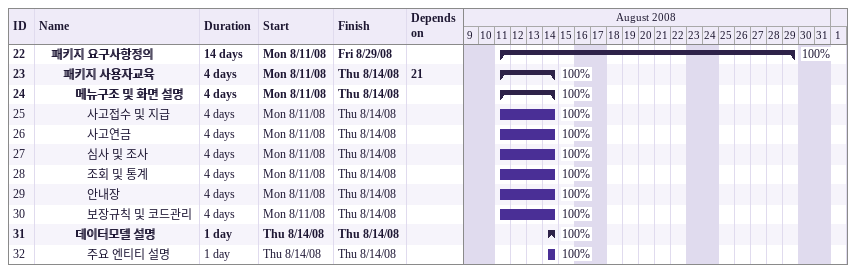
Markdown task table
| ID | Level | Task | Duration | Start | Finish | Predecessors | % complete |
|---|---|---|---|---|---|---|---|
| 22 | 2 | **패키지 요구사항정의** | 14d | 2008-08-11 | 2008-08-29 |  | 100 |
| 23 | 3 | **패키지 사용자교육** | 4d | 2008-08-11 | 2008-08-14 | 21 | 100 |
| 24 | 4 | **메뉴구조 및 화면 설명** | 4d | 2008-08-11 | 2008-08-14 |  | 100 |
| 25 | 5 | 사고접수 및 지급 | 4d | 2008-08-11 | 2008-08-14 |  | 100 |
| 26 | 5 | 사고연금 | 4d | 2008-08-11 | 2008-08-14 |  | 100 |
| 27 | 5 | 심사 및 조사 | 4d | 2008-08-11 | 2008-08-14 |  | 100 |
| 28 | 5 | 조회 및 통계 | 4d | 2008-08-11 | 2008-08-14 |  | 100 |
| 29 | 5 | 안내장 | 4d | 2008-08-11 | 2008-08-14 |  | 100 |
| 30 | 5 | 보장규칙 및 코드관리 | 4d | 2008-08-11 | 2008-08-14 |  | 100 |
| 31 | 4 | **데이터모델 설명** | 1d | 2008-08-14 | 2008-08-14 |  | 100 |
| 32 | 5 | 주요 엔티티 설명 | 1d | 2008-08-14 | 2008-08-14 |  | 100 |
